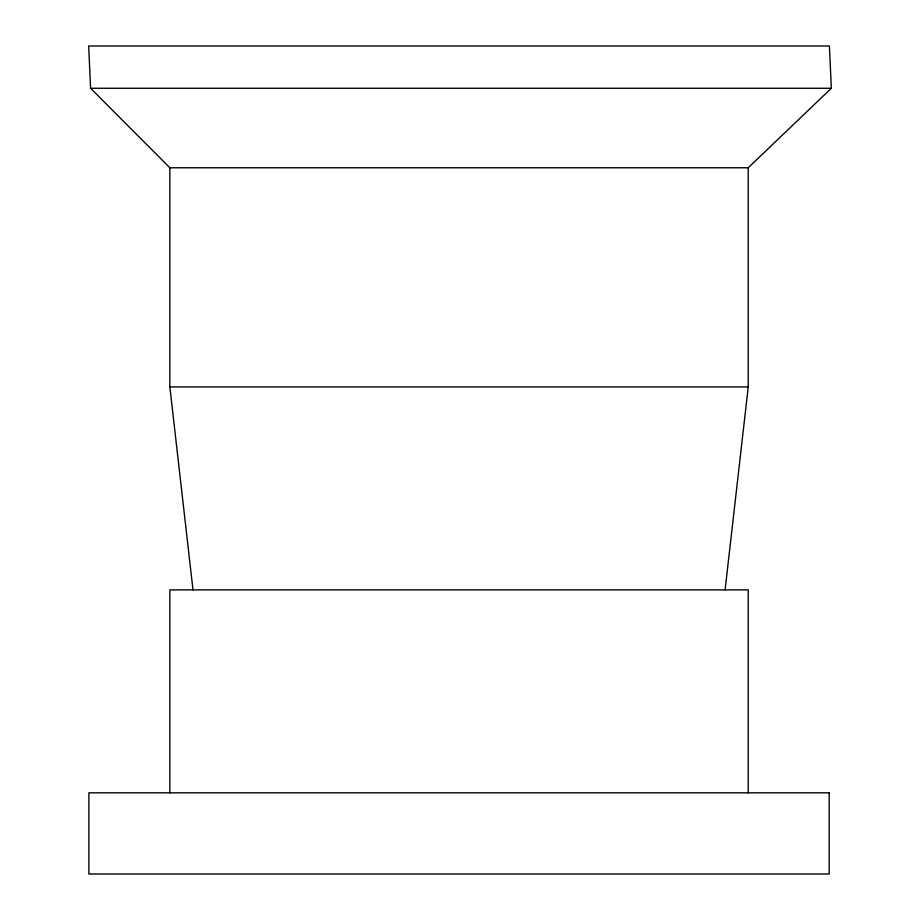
<?xml version="1.0" encoding="UTF-8"?>
<svg xmlns="http://www.w3.org/2000/svg" width="920" height="920" viewBox="0 0 920 920"><rect width="100%" height="100%" fill="white"/><g stroke="black" fill="none" stroke-linecap="round" stroke-linejoin="round"><path stroke-width="1.38" d="M725.098 589.881L748.236 386.94L748.236 167.762L831.323 88.274L829.414 46L88.676 46L90.585 88.274L169.855 167.762L169.855 386.94L192.993 589.881M90.585 88.274L831.323 88.274M169.855 167.762L748.236 167.762M169.855 386.94L748.236 386.94M748.236 792.821L748.236 589.881L169.855 589.881L169.855 792.821M829.207 792.821L88.883 792.821L88.883 874L829.207 874L829.207 792.821"/></g></svg>
